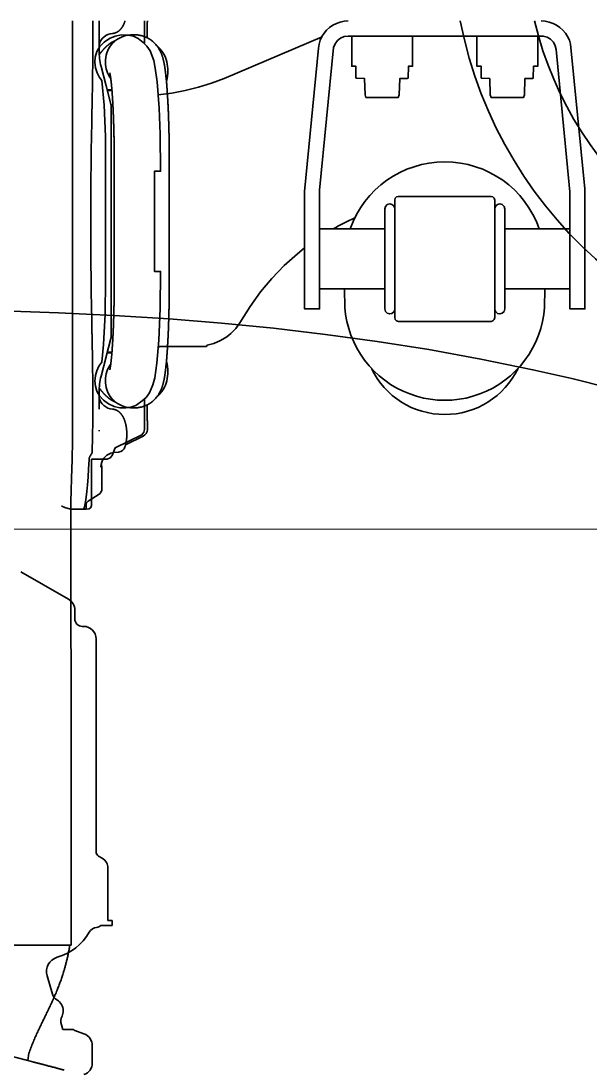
# Model space of a CAD drawing. Header units: millimetres. Extents: x 120 to 10915, y 515 to 8014.
# Drawn here: x 8305.7 to 8533, y 1366.1 to 1785 of the extents above; entities that cross this region are included whole.
import ezdxf

# ---------------------------------------------------------------- set-up
doc = ezdxf.new("R2010")
doc.units = ezdxf.units.MM
doc.layers.get('0').update_dxf_attribs({"lineweight": 13})
doc.layers.add('201_Dimensions', color=7, linetype='Continuous', lineweight=13)
doc.layers.add('205_Chassis_top_view', color=7, linetype='Continuous', lineweight=13)

# ---------------------------------------------------------------- blocks, each defined once
blk = doc.blocks.new('2906645_1')
at = {"layer": '205_Chassis_top_view', "color": 3, "lineweight": 35}
for p, q in [((8305.715115, -604.918699), (8324.71507, -615.888524)), ((8327.21486, -620.218568), (8327.214833, -623.748913)), ((8330.214477, -626.748908), (8330.715041, -626.748912)), ((8335.714771, -631.748978), (8335.714115, -716.753788)), ((8336.714304, -718.485963), (8338.2143, -719.352002)), ((8340.464065, -723.249015), (8340.463902, -744.249025)), ((8340.463902, -744.249025), (8342.180784, -744.249038)), ((8342.180784, -744.249038), (8342.180768, -746.249021)), ((8337.656713, -746.249006), (8339.465204, -746.24902)), ((8338.174069, -746.248997), (8337.656738, -746.248993)), ((8337.656759, -746.248982), (8340.526519, -746.249004)), ((8337.656763, -746.248982), (8338.060363, -746.248985)), ((8338.060363, -746.248984), (8338.295905, -746.248986)), ((8338.174069, -746.248985), (8338.209532, -746.248985)), ((8339.465204, -746.249017), (8340.481109, -746.249025)), ((8339.465204, -746.249017), (8340.481109, -746.249025)), ((8339.937309, -746.249018), (8340.138193, -746.24902)), ((8341.963887, -746.249027), (8339.976756, -746.249011)), ((8340.79947, -746.249026), (8340.138193, -746.24902)), ((8340.481109, -746.249025), (8340.514713, -746.249025)), ((8340.481109, -746.249025), (8340.514713, -746.249025)), ((8341.140754, -746.24902), (8340.514713, -746.249015)), ((8341.140754, -746.24902), (8340.514713, -746.249015)), ((8340.642589, -746.24901), (8340.878336, -746.249012)), ((8340.79947, -746.249027), (8341.301681, -746.24903)), ((8340.878336, -746.249012), (8341.591403, -746.249017)), ((8341.140754, -746.249029), (8341.301681, -746.24903)), ((8341.963887, -746.249027), (8341.301896, -746.249021)), ((8342.064579, -746.249027), (8341.527228, -746.249023)), ((8341.591403, -746.249016), (8342.180768, -746.249021)), ((8341.591403, -746.249016), (8342.180768, -746.249021)), ((8316.130683, -766.348983), (8316.145468, -766.348993)), ((8316.13074, -766.348983), (8316.145468, -766.348993)), ((8316.145436, -766.349035), (8318.254886, -773.572662)), ((8321.853922, -785.897241), (8322.264034, -787.301637)), ((8326.687331, -787.788559), (8322.418923, -787.788429)), ((8327.17953, -788.16784), (8330.882603, -789.479199)), ((8334.213517, -794.192427), (8334.213464, -801.065506))]:
    blk.add_line(p, q, dxfattribs=at)
for centre, radius, start, end in [((8322.215017, -620.218461), 4.999823, 359.998778, 59.998261), ((8330.214499, -623.749487), 2.999449, 179.989024, 269.999578), ((8330.714701, -631.749002), 5.000069, 0.000267, 89.996117), ((8337.714064, -716.754082), 1.999823, 179.991578, 240.000405), ((8335.964202, -723.248919), 4.49984, 359.998778, 59.997575), ((8314.011166, -737.802942), 21.999976, 286.374724, 329.729482), ((8336.465541, -750.908056), 3.99892, 98.094307, 149.738139), ((8335.339337, -742.989709), 3.999156, 278.09794, 305.413018), ((8321.905093, -764.667244), 6.000159, 106.376397, 196.277253), ((8322.093925, -772.452452), 3.998922, 196.267356, 240.037956), ((8317.600271, -780.248771), 4.999822, 359.998788, 60.042145), ((8326.653182, -784.495686), 4.999679, 154.868347, 196.279431), ((8317.599868, -780.248802), 5.000233, 334.869478, 359.999137), ((8327.063625, -785.899986), 5.000022, 196.279418, 202.193406), ((8327.513425, -787.225589), 0.99966, 214.274729, 250.502097), ((8329.213685, -794.192359), 4.999904, 359.999227, 70.500264), ((8329.213632, -801.065497), 4.999904, 289.498852, 359.999889)]:
    blk.add_arc(centre, radius, start, end, dxfattribs=at)
blk = doc.blocks.new('2908045_1')
at = {"layer": '205_Chassis_top_view', "color": 3, "lineweight": 35}
for p, q in [((8326.28, -385), (8326.28, -550)), ((8336.9, -390), (8336.9, -385)), ((8356.19, -385), (8356.19, -385.23)), ((8356.08, -391.67), (8356.08, -386.07)), ((8334.42, -390), (8334.42, -390.05)), ((8336.9, -390.05), (8336.9, -390)), ((8336.9, -396.71), (8336.9, -390.05)), ((8350.47, -390.5), (8351.08, -390.5)), ((8337.44, -397.81), (8337.38, -397.82)), ((8336.97, -398.51), (8337.13, -398.25)), ((8339.8, -410.91), (8337.75, -403.18)), ((8339.81, -410.96), (8339.8, -410.91)), ((8339.81, -410.96), (8341.65, -418.21)), ((8340.2, -412.5), (8340.24, -412.5)), ((8342.04, -412.5), (8340.24, -412.5)), ((8342.07, -412.88), (8340.27, -412.79)), ((8341.74, -511.05), (8341.74, -418.95)), ((8342.97, -441.5), (8342.97, -465)), ((8364.97, -441.5), (8364.97, -465)), ((8342.97, -465), (8342.97, -488.5)), ((8364.97, -465), (8364.97, -488.5)), ((8341.65, -511.79), (8339.81, -519.04)), ((8337.75, -526.82), (8339.8, -519.09)), ((8339.8, -519.09), (8339.81, -519.04)), ((8340.2, -517.5), (8340.24, -517.5)), ((8342.04, -517.5), (8340.24, -517.5)), ((8342.07, -517.12), (8340.27, -517.21)), ((8336.97, -531.49), (8337.13, -531.75)), ((8336.9, -539.95), (8336.9, -533.29)), ((8337.38, -532.18), (8337.44, -532.19)), ((8334.42, -539.95), (8334.42, -540)), ((8336.9, -540), (8336.9, -539.95)), ((8350.47, -539.5), (8351.08, -539.5)), ((8356.08, -543.93), (8356.08, -538.33)), ((8336.89, -548.75), (8336.89, -548.47)), ((8356.19, -544.77), (8356.19, -548.09)), ((8347.5, -554.2), (8354.51, -550.79)), ((8344.72, -557.15), (8342.82, -557.36)), ((8338.83, -559.6), (8338.84, -559.58)), ((8337.58, -563.14), (8337.59, -563.03)), ((8337.99, -572.04), (8337.99, -563)), ((8332.56, -576.78), (8336.98, -573.9)), ((8336.92, -569.78), (8336.92, -569.77)), ((8336.98, -573.9), (8336.99, -573.9)), ((8332.62, -576.76), (8336.89, -573.98)), ((8325.74, -690), (8325.61, -581.28)), ((8326.57, -580), (8326.55, -580)), ((8327.06, -580), (8326.57, -580)), ((8328.14, -580), (8327.06, -580)), ((8331.65, -580), (8328.14, -580)), ((8331.71, -580), (8331.65, -580)), ((8331.71, -580), (8331.71, -578.44)), ((8325.74, -690), (8325.74, -754)), ((8302.9, -754), (8323.35, -754)), ((8323.38, -754), (8323.35, -754)), ((8325.74, -754), (8323.39, -754)), ((8298.17, -797.52), (8310.46, -800.69)), ((8308.88, -797.2), (8308.46, -800.18)), ((8308.89, -797.17), (8308.88, -797.2))]:
    blk.add_line(p, q, dxfattribs=at)
for centre, radius, start, end in [((8353.19, -385.23), 3, 346.6915, 360), ((8358.15, -386.42), 2.1, 166.2726, 173.027), ((8342.73, -395.96), 5.99, 94.3615, 166.4499), ((8333.25, -401.46), 24.97, 22.8271, 23.8877), ((8362.02, -396.73), 25.12, 179.9534, 194.8846), ((8337.69, -403.53), 5.72, 93.0194, 97.6226), ((8350.63, -401.33), 11.21, 161.5259, 180.8546), ((8349.92, -404.97), 14.51, 359.9986, 29.2462), ((8350.71, -401.33), 11.29, 180.8416, 198.8162), ((8350.66, -401.35), 11.24, 198.7978, 216.0558), ((8349.91, -404.98), 14.51, 343.4351, 0.0003), ((8338.74, -418.95), 3, 0, 14.2128), ((8338.74, -511.05), 3, 345.7872, 360), ((8350.66, -528.65), 11.24, 143.9442, 161.2022), ((8349.91, -525.03), 14.51, 359.9997, 16.5649), ((8362.02, -533.27), 25.12, 165.1154, 180.0466), ((8350.71, -528.67), 11.29, 161.1838, 179.1584), ((8349.92, -525.03), 14.51, 330.7538, 0.0014), ((8350.63, -528.67), 11.21, 179.1454, 198.4741), ((8342.73, -534.04), 5.99, 193.5518, 265.6382), ((8337.69, -526.47), 5.72, 262.3774, 266.9805), ((8333.25, -528.54), 24.97, 336.1123, 337.1719), ((8358.15, -543.58), 2.1, 186.9731, 193.7274), ((8353.19, -544.77), 3, 0, 13.3085), ((8353.19, -548.09), 3, 296.009, 0.0001), ((8344.4, -554.17), 3, 276.1507, 342.0676), ((8335.62, -560.3), 2.72, 166.2746, 177.7741), ((8335.92, -560.39), 3.04, 162.5754, 166.0638), ((8343.56, -563.25), 5.97, 142.147, 177.9512), ((8343.5, -563.2), 5.9, 119.9866, 142.2389), ((8343.44, -563.11), 5.78, 96.1197, 119.8875), ((8334.99, -563), 3, 360, 22.6889), ((8335.5, -571.86), 2.53, 303.1976, 316.2916), ((8335.91, -572.24), 1.98, 303.265, 316.1177), ((8335.91, -572.25), 1.98, 316.1195, 321.5282), ((8335.34, -571.83), 2.68, 322.071, 338.6846), ((8335.96, -572.04), 2.03, 337.9624, 359.9732), ((8333.71, -578.43), 2, 123.0947, 180.0119), ((8326.73, -575.54), 4.46, 255.5734, 259.7263), ((8326.63, -576.41), 3.59, 258.7658, 268.7112), ((8331.25, -579.55), 0.374, 156.2245, 178.6005), ((8389.79, -825.95), 85.87, 158.8701, 160.4176)]:
    blk.add_arc(centre, radius, start, end, dxfattribs=at)
for centre, major_axis, ratio, start_param, end_param in [((8331.53, -390), (0, -40), 0.072152, 1.570796, 1.696126), ((8327.21, -390.05), (0, -100), 0.072152, 1.266306, 1.570796), ((8350.06, -401.38), (1.85, -10.73), 0.975441, 3.636053, 4.208496), ((8350.45, -400.84), (11.15, 0.12), 0.92696, 1.55939, 2.237989), ((8344.41, -465), (0, -150), 0.072152, 4.407899, 5.016879), ((8327.21, -539.95), (0, -100), 0.072152, 1.570796, 1.875286), ((8350.06, -528.62), (-1.85, -10.73), 0.975441, 5.216282, 5.788725), ((8331.53, -540), (0, -40), 0.072152, 1.128162, 1.570796), ((8350.45, -529.16), (11.15, -0.12), 0.92696, 4.045196, 4.723795), ((8330.41, -540), (0, -40), 0.072152, 0.173341, 1.041446)]:
    blk.add_ellipse(centre, major_axis=major_axis, ratio=ratio, start_param=start_param, end_param=end_param, dxfattribs=at)
for points, degree, knots in [([(8346.24, -387.32), (8346.26, -387.28), (8346.31, -387.2), (8346.38, -387.09), (8346.45, -386.96), (8346.52, -386.84), (8346.58, -386.72), (8346.65, -386.59), (8346.71, -386.47), (8346.77, -386.32), (8346.85, -386.16), (8346.92, -385.99), (8346.99, -385.81), (8347.06, -385.63), (8347.13, -385.46), (8347.2, -385.25), (8347.25, -385.09), (8347.28, -385)], 3, [0, 0, 0, 0, 0.138425, 0.277166, 0.416192, 0.555403, 0.69523, 0.835281, 0.975739, 1.117797, 1.312112, 1.502873, 1.694813, 1.884844, 2.065481, 2.254461, 2.552053, 2.552053, 2.552053, 2.552053]), ([(8342.27, -389.99), (8342.31, -389.98), (8342.38, -389.98), (8342.48, -389.97), (8342.56, -389.96), (8342.64, -389.94), (8342.72, -389.93), (8342.8, -389.91), (8342.89, -389.9), (8342.98, -389.88), (8343.06, -389.85), (8343.15, -389.83), (8343.23, -389.81), (8343.33, -389.77), (8343.43, -389.74), (8343.54, -389.7), (8343.66, -389.65), (8343.75, -389.61), (8343.83, -389.58), (8343.89, -389.55), (8343.95, -389.52), (8344.01, -389.48), (8344.09, -389.44), (8344.18, -389.39), (8344.27, -389.34), (8344.36, -389.28), (8344.45, -389.23), (8344.53, -389.17), (8344.61, -389.11), (8344.69, -389.06), (8344.75, -389.01), (8344.81, -388.96), (8344.89, -388.9), (8344.96, -388.84), (8345.04, -388.77), (8345.12, -388.7), (8345.19, -388.63), (8345.27, -388.56), (8345.34, -388.48), (8345.4, -388.42), (8345.46, -388.35), (8345.51, -388.3), (8345.56, -388.24), (8345.62, -388.17), (8345.69, -388.1), (8345.76, -388), (8345.83, -387.91), (8345.9, -387.82), (8345.97, -387.72), (8346.04, -387.63), (8346.11, -387.53), (8346.16, -387.45), (8346.21, -387.38), (8346.23, -387.34), (8346.24, -387.32)], 3, [0, 0, 0, 0, 0.109291, 0.218622, 0.288938, 0.359278, 0.447779, 0.536327, 0.624704, 0.713141, 0.801441, 0.889813, 0.978023, 1.066316, 1.186808, 1.307483, 1.427912, 1.548201, 1.614413, 1.680698, 1.746815, 1.813012, 1.915777, 2.018756, 2.121471, 2.223955, 2.326581, 2.428969, 2.531245, 2.633404, 2.701771, 2.770275, 2.873275, 2.976213, 3.079051, 3.181794, 3.284447, 3.387019, 3.489517, 3.591929, 3.667379, 3.743061, 3.818479, 3.894137, 4.011559, 4.129025, 4.246502, 4.364011, 4.48157, 4.599202, 4.716929, 4.83475, 4.898302, 4.962052, 4.962052, 4.962052, 4.962052]), ([(8351.08, -390.5), (8351.34, -390.5), (8351.85, -390.52), (8352.61, -390.6), (8353.37, -390.73), (8354.12, -390.91), (8354.86, -391.14), (8355.57, -391.43), (8356.27, -391.76), (8356.95, -392.14), (8357.6, -392.57), (8358.22, -393.05), (8358.82, -393.57), (8359.38, -394.13), (8359.82, -394.65), (8360.16, -395.08), (8360.41, -395.42), (8360.64, -395.77), (8360.87, -396.14), (8361.1, -396.54), (8361.32, -396.96), (8361.51, -397.36), (8361.67, -397.71), (8361.81, -398.04), (8361.92, -398.34), (8362.03, -398.64), (8362.13, -398.92), (8362.22, -399.2), (8362.3, -399.47), (8362.38, -399.73), (8362.45, -399.99), (8362.52, -400.25), (8362.59, -400.53), (8362.66, -400.85), (8362.74, -401.21), (8362.82, -401.57), (8362.89, -401.93), (8362.96, -402.29), (8363.02, -402.65), (8363.09, -403.02), (8363.15, -403.38), (8363.2, -403.73), (8363.25, -404.07), (8363.3, -404.42), (8363.35, -404.77), (8363.39, -405.13), (8363.44, -405.49), (8363.49, -405.86), (8363.53, -406.23), (8363.58, -406.64), (8363.62, -407.06), (8363.67, -407.51), (8363.72, -407.96), (8363.76, -408.42), (8363.81, -408.9), (8363.85, -409.38), (8363.89, -409.86), (8363.94, -410.36), (8363.98, -410.86), (8364.02, -411.38), (8364.06, -411.9), (8364.1, -412.43), (8364.13, -412.96), (8364.17, -413.51), (8364.21, -414.06), (8364.24, -414.62), (8364.28, -415.19), (8364.31, -415.76), (8364.35, -416.35), (8364.38, -416.94), (8364.41, -417.53), (8364.44, -418.14), (8364.47, -418.75), (8364.5, -419.37), (8364.53, -419.99), (8364.56, -420.62), (8364.58, -421.26), (8364.61, -421.9), (8364.63, -422.55), (8364.66, -423.2), (8364.68, -423.86), (8364.7, -424.52), (8364.72, -425.19), (8364.74, -425.87), (8364.76, -426.54), (8364.78, -427.23), (8364.8, -427.91), (8364.82, -428.61), (8364.83, -429.3), (8364.85, -430), (8364.86, -430.7), (8364.88, -431.41), (8364.89, -432.11), (8364.9, -432.83), (8364.91, -433.54), (8364.92, -434.26), (8364.93, -434.97), (8364.94, -435.69), (8364.95, -436.42), (8364.95, -437.14), (8364.96, -437.86), (8364.96, -438.59), (8364.96, -439.32), (8364.97, -440.04), (8364.97, -440.77), (8364.97, -441.26), (8364.97, -441.5)], 3, [0, 0, 0, 0, 0.767421, 1.53524, 2.303161, 3.073554, 3.841788, 4.615108, 5.385471, 6.16449, 6.939103, 7.728553, 8.509599, 9.319687, 10.111459, 10.543005, 10.966774, 11.377465, 11.779418, 12.285969, 12.765203, 13.196787, 13.607531, 13.942508, 14.265984, 14.577801, 14.877786, 15.170022, 15.450196, 15.727459, 15.992511, 16.258244, 16.511885, 16.880088, 17.247363, 17.610666, 17.976278, 18.343945, 18.714887, 19.090054, 19.46989, 19.806699, 20.151953, 20.498821, 20.854062, 21.212224, 21.578662, 21.948283, 22.326081, 22.723335, 23.162431, 23.611627, 24.067348, 24.532954, 25.005417, 25.487532, 25.976914, 26.47569, 26.981068, 27.495572, 28.017505, 28.548276, 29.086288, 29.632841, 30.186674, 30.748733, 31.317033, 31.893262, 32.477231, 33.068753, 33.666215, 34.270918, 34.882666, 35.501263, 36.125259, 36.755773, 37.392602, 38.035544, 38.683617, 39.337442, 39.996811, 40.661514, 41.33066, 42.004767, 42.683622, 43.367006, 44.054282, 44.745695, 45.441026, 46.140053, 46.842207, 47.547656, 48.256176, 48.967543, 49.681325, 50.397539, 51.115958, 51.836353, 52.558357, 53.281918, 54.006809, 54.732798, 55.459593, 56.18707, 56.914997, 57.643145, 57.643145, 57.643145, 57.643145]), ([(8340.33, -394.75), (8339.94, -395.1), (8339.55, -395.46), (8339.18, -395.83), (8338.54, -396.49), (8337.96, -397.16), (8337.73, -397.44), (8337.46, -397.78), (8337.24, -398.09), (8337.2, -398.15), (8337.16, -398.2), (8337.13, -398.25)], 5, [0, 0, 0, 0, 0, 0, 3.823775, 3.823775, 3.823775, 6.730545, 6.730545, 6.730545, 7.346768, 7.346768, 7.346768, 7.346768, 7.346768, 7.346768]), ([(8359.91, -394.76), (8360.31, -395.13), (8360.69, -395.51), (8361.06, -395.89), (8361.63, -396.53), (8362.12, -397.17), (8362.29, -397.41), (8362.45, -397.65), (8362.58, -397.88)], 5, [0, 0, 0, 0, 0, 0, 3.951622, 3.951622, 3.951622, 6.382303, 6.382303, 6.382303, 6.382303, 6.382303, 6.382303]), ([(8341.21, -405.72), (8341.21, -405.73), (8341.22, -405.76), (8341.23, -405.81), (8341.25, -405.89), (8341.27, -405.99), (8341.29, -406.13), (8341.32, -406.28), (8341.35, -406.46), (8341.39, -406.65), (8341.42, -406.85), (8341.45, -407.07), (8341.48, -407.28), (8341.52, -407.51), (8341.55, -407.76), (8341.58, -408.01), (8341.62, -408.28), (8341.65, -408.56), (8341.69, -408.85), (8341.72, -409.17), (8341.76, -409.52), (8341.8, -409.89), (8341.84, -410.27), (8341.88, -410.66), (8341.91, -411.06), (8341.95, -411.48), (8341.99, -411.9), (8342.02, -412.34), (8342.06, -412.79), (8342.1, -413.26), (8342.13, -413.73), (8342.17, -414.21), (8342.2, -414.7), (8342.23, -415.2), (8342.27, -415.72), (8342.3, -416.24), (8342.33, -416.77), (8342.36, -417.31), (8342.4, -417.86), (8342.43, -418.41), (8342.45, -418.98), (8342.48, -419.55), (8342.51, -420.13), (8342.54, -420.72), (8342.56, -421.32), (8342.59, -421.92), (8342.62, -422.53), (8342.64, -423.15), (8342.66, -423.78), (8342.69, -424.41), (8342.71, -425.04), (8342.73, -425.68), (8342.75, -426.33), (8342.77, -426.98), (8342.79, -427.64), (8342.8, -428.3), (8342.82, -428.97), (8342.84, -429.64), (8342.85, -430.32), (8342.87, -431), (8342.88, -431.68), (8342.89, -432.37), (8342.9, -433.06), (8342.91, -433.75), (8342.92, -434.45), (8342.93, -435.15), (8342.94, -435.85), (8342.95, -436.55), (8342.95, -437.25), (8342.96, -437.96), (8342.96, -438.67), (8342.96, -439.37), (8342.97, -440.08), (8342.97, -440.79), (8342.97, -441.26), (8342.97, -441.5)], 3, [0, 0, 0, 0, 0.022684, 0.077717, 0.159093, 0.270586, 0.404554, 0.561446, 0.739766, 0.938643, 1.153119, 1.360956, 1.57805, 1.812599, 2.056048, 2.315095, 2.583067, 2.865972, 3.158249, 3.474616, 3.834911, 4.202143, 4.584153, 4.976944, 5.383527, 5.80063, 6.230456, 6.670629, 7.122973, 7.585265, 8.058778, 8.54202, 9.035987, 9.539292, 10.052605, 10.575167, 11.107722, 11.648501, 12.197563, 12.755341, 13.322109, 13.896377, 14.478148, 15.067806, 15.665323, 16.26958, 16.880513, 17.498374, 18.122934, 18.75345, 19.389792, 20.032159, 20.680202, 21.33335, 21.991436, 22.654557, 23.322322, 23.994315, 24.670342, 25.350442, 26.034195, 26.721263, 27.411436, 28.10467, 28.800569, 29.498854, 30.199302, 30.901807, 31.605999, 32.311628, 33.018465, 33.726344, 34.434932, 35.143993, 35.853295, 35.853295, 35.853295, 35.853295]), ([(8341.21, -524.28), (8341.21, -524.27), (8341.22, -524.24), (8341.23, -524.19), (8341.25, -524.11), (8341.27, -524.01), (8341.29, -523.87), (8341.32, -523.72), (8341.35, -523.54), (8341.39, -523.35), (8341.42, -523.15), (8341.45, -522.94), (8341.48, -522.72), (8341.52, -522.49), (8341.55, -522.25), (8341.58, -521.99), (8341.62, -521.72), (8341.65, -521.44), (8341.69, -521.15), (8341.72, -520.83), (8341.76, -520.48), (8341.8, -520.11), (8341.84, -519.73), (8341.88, -519.34), (8341.91, -518.94), (8341.95, -518.52), (8341.99, -518.1), (8342.02, -517.66), (8342.06, -517.21), (8342.1, -516.74), (8342.13, -516.27), (8342.17, -515.79), (8342.2, -515.3), (8342.23, -514.8), (8342.27, -514.28), (8342.3, -513.76), (8342.33, -513.23), (8342.36, -512.69), (8342.4, -512.14), (8342.43, -511.59), (8342.45, -511.02), (8342.48, -510.45), (8342.51, -509.87), (8342.54, -509.28), (8342.56, -508.68), (8342.59, -508.08), (8342.62, -507.47), (8342.64, -506.85), (8342.66, -506.22), (8342.69, -505.59), (8342.71, -504.96), (8342.73, -504.32), (8342.75, -503.67), (8342.77, -503.02), (8342.79, -502.36), (8342.8, -501.7), (8342.82, -501.03), (8342.84, -500.36), (8342.85, -499.68), (8342.87, -499), (8342.88, -498.32), (8342.89, -497.63), (8342.9, -496.94), (8342.91, -496.25), (8342.92, -495.55), (8342.93, -494.85), (8342.94, -494.15), (8342.95, -493.45), (8342.95, -492.75), (8342.96, -492.04), (8342.96, -491.33), (8342.96, -490.63), (8342.97, -489.92), (8342.97, -489.21), (8342.97, -488.74), (8342.97, -488.5)], 3, [0, 0, 0, 0, 0.022684, 0.077717, 0.159093, 0.270586, 0.404554, 0.561446, 0.739766, 0.938643, 1.153119, 1.360956, 1.57805, 1.812599, 2.056048, 2.315095, 2.583067, 2.865972, 3.158249, 3.474616, 3.834911, 4.202143, 4.584153, 4.976944, 5.383527, 5.80063, 6.230456, 6.670629, 7.122973, 7.585265, 8.058778, 8.54202, 9.035987, 9.539292, 10.052605, 10.575167, 11.107722, 11.648501, 12.197563, 12.755341, 13.322109, 13.896377, 14.478148, 15.067806, 15.665323, 16.26958, 16.880513, 17.498374, 18.122934, 18.75345, 19.389792, 20.032159, 20.680202, 21.33335, 21.991436, 22.654557, 23.322322, 23.994315, 24.670342, 25.350442, 26.034195, 26.721263, 27.411436, 28.10467, 28.800569, 29.498854, 30.199302, 30.901807, 31.605999, 32.311628, 33.018465, 33.726344, 34.434932, 35.143993, 35.853295, 35.853295, 35.853295, 35.853295]), ([(8351.08, -539.5), (8351.34, -539.5), (8351.85, -539.48), (8352.61, -539.4), (8353.37, -539.27), (8354.12, -539.09), (8354.86, -538.86), (8355.57, -538.57), (8356.27, -538.24), (8356.95, -537.86), (8357.6, -537.43), (8358.22, -536.95), (8358.82, -536.43), (8359.38, -535.87), (8359.82, -535.35), (8360.16, -534.92), (8360.41, -534.58), (8360.64, -534.23), (8360.87, -533.86), (8361.1, -533.46), (8361.32, -533.04), (8361.51, -532.65), (8361.67, -532.29), (8361.81, -531.96), (8361.92, -531.66), (8362.03, -531.36), (8362.13, -531.08), (8362.22, -530.8), (8362.3, -530.53), (8362.38, -530.27), (8362.45, -530.01), (8362.52, -529.75), (8362.59, -529.47), (8362.66, -529.15), (8362.74, -528.79), (8362.82, -528.43), (8362.89, -528.07), (8362.96, -527.71), (8363.02, -527.35), (8363.09, -526.98), (8363.15, -526.62), (8363.2, -526.27), (8363.25, -525.93), (8363.3, -525.58), (8363.35, -525.23), (8363.39, -524.87), (8363.44, -524.51), (8363.49, -524.14), (8363.53, -523.77), (8363.58, -523.36), (8363.62, -522.94), (8363.67, -522.49), (8363.72, -522.04), (8363.76, -521.58), (8363.81, -521.1), (8363.85, -520.62), (8363.89, -520.14), (8363.94, -519.64), (8363.98, -519.14), (8364.02, -518.62), (8364.06, -518.1), (8364.1, -517.57), (8364.13, -517.04), (8364.17, -516.49), (8364.21, -515.94), (8364.24, -515.38), (8364.28, -514.81), (8364.31, -514.24), (8364.35, -513.65), (8364.38, -513.06), (8364.41, -512.47), (8364.44, -511.86), (8364.47, -511.25), (8364.5, -510.63), (8364.53, -510.01), (8364.56, -509.38), (8364.58, -508.74), (8364.61, -508.1), (8364.63, -507.45), (8364.66, -506.8), (8364.68, -506.14), (8364.7, -505.48), (8364.72, -504.81), (8364.74, -504.13), (8364.76, -503.46), (8364.78, -502.77), (8364.8, -502.09), (8364.82, -501.4), (8364.83, -500.7), (8364.85, -500), (8364.86, -499.3), (8364.88, -498.59), (8364.89, -497.89), (8364.9, -497.17), (8364.91, -496.46), (8364.92, -495.74), (8364.93, -495.03), (8364.94, -494.31), (8364.95, -493.58), (8364.95, -492.86), (8364.96, -492.14), (8364.96, -491.41), (8364.96, -490.68), (8364.97, -489.96), (8364.97, -489.23), (8364.97, -488.74), (8364.97, -488.5)], 3, [0, 0, 0, 0, 0.767421, 1.53524, 2.303161, 3.073554, 3.841788, 4.615108, 5.385471, 6.16449, 6.939103, 7.728553, 8.509599, 9.319687, 10.111459, 10.543005, 10.966774, 11.377465, 11.779418, 12.285969, 12.765203, 13.196787, 13.607531, 13.942508, 14.265984, 14.577801, 14.877786, 15.170022, 15.450196, 15.727459, 15.992511, 16.258244, 16.511885, 16.880088, 17.247363, 17.610666, 17.976278, 18.343945, 18.714887, 19.090054, 19.46989, 19.806699, 20.151953, 20.498821, 20.854062, 21.212224, 21.578662, 21.948283, 22.326081, 22.723335, 23.162431, 23.611627, 24.067348, 24.532954, 25.005417, 25.487532, 25.976914, 26.47569, 26.981068, 27.495572, 28.017505, 28.548276, 29.086288, 29.632841, 30.186674, 30.748733, 31.317033, 31.893262, 32.477231, 33.068753, 33.666215, 34.270918, 34.882666, 35.501263, 36.125259, 36.755773, 37.392602, 38.035544, 38.683617, 39.337442, 39.996811, 40.661514, 41.33066, 42.004767, 42.683622, 43.367006, 44.054282, 44.745695, 45.441026, 46.140053, 46.842207, 47.547656, 48.256176, 48.967543, 49.681325, 50.397539, 51.115958, 51.836353, 52.558357, 53.281918, 54.006809, 54.732798, 55.459593, 56.18707, 56.914997, 57.643145, 57.643145, 57.643145, 57.643145]), ([(8340.33, -535.25), (8339.94, -534.9), (8339.55, -534.54), (8339.18, -534.17), (8338.54, -533.51), (8337.96, -532.84), (8337.73, -532.56), (8337.46, -532.22), (8337.24, -531.91), (8337.2, -531.85), (8337.16, -531.8), (8337.13, -531.75)], 5, [0, 0, 0, 0, 0, 0, 3.823775, 3.823775, 3.823775, 6.730545, 6.730545, 6.730545, 7.346768, 7.346768, 7.346768, 7.346768, 7.346768, 7.346768]), ([(8359.91, -535.24), (8360.31, -534.87), (8360.69, -534.49), (8361.06, -534.11), (8361.63, -533.47), (8362.12, -532.83), (8362.29, -532.59), (8362.45, -532.35), (8362.58, -532.12)], 5, [0, 0, 0, 0, 0, 0, 3.951622, 3.951622, 3.951622, 6.382303, 6.382303, 6.382303, 6.382303, 6.382303, 6.382303]), ([(8346.24, -542.68), (8346.23, -542.66), (8346.21, -542.62), (8346.16, -542.55), (8346.11, -542.47), (8346.04, -542.37), (8345.97, -542.28), (8345.9, -542.18), (8345.83, -542.09), (8345.76, -542), (8345.69, -541.9), (8345.62, -541.83), (8345.56, -541.76), (8345.51, -541.7), (8345.46, -541.65), (8345.4, -541.58), (8345.34, -541.52), (8345.27, -541.44), (8345.19, -541.37), (8345.12, -541.3), (8345.04, -541.23), (8344.96, -541.16), (8344.89, -541.1), (8344.81, -541.04), (8344.75, -540.99), (8344.69, -540.94), (8344.61, -540.89), (8344.53, -540.83), (8344.45, -540.77), (8344.36, -540.72), (8344.27, -540.66), (8344.18, -540.61), (8344.09, -540.56), (8344.01, -540.52), (8343.95, -540.48), (8343.89, -540.45), (8343.83, -540.42), (8343.75, -540.39), (8343.66, -540.35), (8343.54, -540.3), (8343.43, -540.26), (8343.33, -540.23), (8343.23, -540.2), (8343.15, -540.17), (8343.06, -540.15), (8342.98, -540.12), (8342.89, -540.1), (8342.8, -540.09), (8342.72, -540.07), (8342.64, -540.06), (8342.56, -540.04), (8342.48, -540.03), (8342.38, -540.02), (8342.31, -540.02), (8342.27, -540.01)], 3, [0, 0, 0, 0, 0.06375, 0.127301, 0.245123, 0.36285, 0.480483, 0.598041, 0.71555, 0.833027, 0.950493, 1.067915, 1.143573, 1.218991, 1.294673, 1.370123, 1.472535, 1.575033, 1.677605, 1.780259, 1.883001, 1.985839, 2.088778, 2.191777, 2.260281, 2.328648, 2.430807, 2.533083, 2.635471, 2.738097, 2.84058, 2.943296, 3.046275, 3.14904, 3.215237, 3.281354, 3.34764, 3.413852, 3.534141, 3.654569, 3.775244, 3.895736, 3.984029, 4.072239, 4.16061, 4.248911, 4.337348, 4.425725, 4.514273, 4.602774, 4.673115, 4.743432, 4.852752, 4.962031, 4.962031, 4.962031, 4.962031]), ([(8347.25, -555.09), (8347.28, -555.01), (8347.33, -554.83), (8347.41, -554.55), (8347.49, -554.28), (8347.55, -554), (8347.62, -553.72), (8347.68, -553.43), (8347.73, -553.14), (8347.78, -552.85), (8347.82, -552.56), (8347.86, -552.27), (8347.89, -551.97), (8347.92, -551.67), (8347.95, -551.38), (8347.97, -551.08), (8347.98, -550.77), (8347.99, -550.47), (8348, -550.17), (8348, -549.87), (8347.99, -549.57), (8347.98, -549.27), (8347.97, -548.97), (8347.95, -548.67), (8347.93, -548.37), (8347.9, -548.07), (8347.87, -547.77), (8347.83, -547.48), (8347.78, -547.19), (8347.74, -546.9), (8347.68, -546.61), (8347.63, -546.32), (8347.56, -546.04), (8347.5, -545.76), (8347.42, -545.49), (8347.35, -545.21), (8347.26, -544.94), (8347.18, -544.71), (8347.11, -544.51), (8347.05, -544.34), (8346.98, -544.16), (8346.91, -543.99), (8346.84, -543.82), (8346.77, -543.66), (8346.7, -543.52), (8346.64, -543.4), (8346.58, -543.27), (8346.51, -543.15), (8346.45, -543.03), (8346.38, -542.91), (8346.31, -542.79), (8346.26, -542.72), (8346.24, -542.68)], 3, [0, 0, 0, 0, 0.281657, 0.565398, 0.851208, 1.139058, 1.427778, 1.718392, 2.010803, 2.304882, 2.599996, 2.896518, 3.19433, 3.493261, 3.792927, 4.093382, 4.394477, 4.696029, 4.997802, 5.299673, 5.601466, 5.903008, 6.204209, 6.504804, 6.804611, 7.103486, 7.401537, 7.698338, 7.993725, 8.287586, 8.580397, 8.871443, 9.160609, 9.4478, 9.734244, 10.018598, 10.300865, 10.581003, 10.759699, 10.937584, 11.127203, 11.315982, 11.503894, 11.691031, 11.829794, 11.968197, 12.106214, 12.243993, 12.381194, 12.51821, 12.654948, 12.791379, 12.791379, 12.791379, 12.791379]), ([(8326.28, -550), (8326.28, -551.32), (8326.27, -553.93), (8326.2, -557.8), (8326.11, -561.59), (8325.99, -565.26), (8325.87, -568.76), (8325.77, -572.02), (8325.69, -574.95), (8325.64, -577.4), (8325.61, -579.26), (8325.61, -580.48), (8325.61, -581.08), (8325.61, -581.28)], 3, [0, 0, 0, 0, 3.952972, 7.828282, 11.627716, 15.316145, 18.835064, 22.138715, 25.094716, 27.637137, 29.491704, 30.69085, 31.286878, 31.286878, 31.286878, 31.286878]), ([(8333.02, -559.48), (8333.09, -559.26), (8333.18, -559.04), (8333.29, -558.83), (8333.46, -558.53), (8333.64, -558.24), (8333.69, -558.16), (8333.81, -557.98), (8333.91, -557.8), (8333.96, -557.71), (8334.05, -557.54), (8334.11, -557.37), (8334.13, -557.29), (8334.14, -557.21), (8334.14, -557.13)], 5, [0, 0, 0, 0, 0, 0, 2.009859, 2.009859, 2.009859, 3.01533, 3.01533, 3.01533, 3.978379, 3.978379, 3.978379, 4.889275, 4.889275, 4.889275, 4.889275, 4.889275, 4.889275]), ([(8322.57, -765.29), (8322.7, -764.87), (8322.96, -764.03), (8323.33, -762.73), (8323.7, -761.38), (8324.05, -759.99), (8324.38, -758.55), (8324.69, -757.08), (8324.98, -755.55), (8325.14, -754.52), (8325.22, -754)], 3, [0, 0, 0, 0, 1.298522, 2.654165, 4.051793, 5.487236, 6.958882, 8.472805, 10.021709, 11.604456, 11.604456, 11.604456, 11.604456]), ([(8322.57, -765.28), (8322.39, -765.86), (8322.02, -767), (8321.43, -768.71), (8320.8, -770.39), (8320.23, -771.84), (8319.72, -773.07), (8319.29, -774.07), (8318.86, -775.06), (8318.43, -776.03), (8317.99, -776.98), (8317.55, -777.93), (8317.1, -778.88), (8316.65, -779.82), (8316.19, -780.76), (8315.74, -781.69), (8315.29, -782.62), (8314.83, -783.55), (8314.38, -784.47), (8313.94, -785.39), (8313.5, -786.31), (8313.06, -787.24), (8312.62, -788.18), (8312.18, -789.13), (8311.74, -790.1), (8311.31, -791.07), (8310.89, -792.05), (8310.48, -793.03), (8310.08, -794.01), (8309.82, -794.67), (8309.69, -795)], 3, [0, 0, 0, 0, 1.815049, 3.612004, 5.40155, 7.20888, 8.303021, 9.390636, 10.467223, 11.530508, 12.581273, 13.624743, 14.668314, 15.71424, 16.755089, 17.794229, 18.829969, 19.861357, 20.887776, 21.909541, 22.928114, 23.94754, 24.992538, 26.043848, 27.101142, 28.164044, 29.230479, 30.296596, 31.361683, 32.418663, 32.418663, 32.418663, 32.418663]), ([(8310.46, -800.69), (8310.63, -800.74), (8310.99, -800.83), (8311.51, -800.96), (8312.04, -801.1), (8312.56, -801.23), (8313.09, -801.37), (8313.61, -801.51), (8314.13, -801.64), (8314.66, -801.78), (8315.18, -801.91), (8315.7, -802.05), (8316.22, -802.18), (8316.74, -802.32), (8317.26, -802.45), (8317.78, -802.58), (8318.3, -802.72), (8318.82, -802.85), (8319.35, -802.98), (8319.87, -803.12), (8320.39, -803.25), (8320.91, -803.39), (8321.43, -803.52), (8321.96, -803.65), (8322.48, -803.79), (8322.83, -803.88), (8323.01, -803.92)], 3, [0, 0, 0, 0, 0.545517, 1.089194, 1.631424, 2.173053, 2.714594, 3.255699, 3.796174, 4.336091, 4.875425, 5.414266, 5.952657, 6.490678, 7.02845, 7.56608, 8.103643, 8.641209, 9.178934, 9.716865, 10.255181, 10.793844, 11.332661, 11.872337, 12.414024, 12.958575, 12.958575, 12.958575, 12.958575])]:
    blk.add_open_spline(points, degree=degree, knots=knots, dxfattribs=at)
for points in [[(8343.46, -392.79), (8342.78, -393.08), (8342.12, -393.41), (8341.49, -393.8), (8340.89, -394.25), (8340.33, -394.75)], [(8343.46, -537.21), (8342.78, -536.92), (8342.12, -536.59), (8341.49, -536.2), (8340.89, -535.75), (8340.33, -535.25)], [(8331.15, -579.85), (8331.04, -579.8), (8330.96, -579.75), (8330.9, -579.69), (8330.87, -579.62), (8330.87, -579.54)], [(8331.65, -580), (8331.6, -580), (8331.53, -579.98), (8331.43, -579.95), (8331.3, -579.91), (8331.15, -579.85)]]:
    blk.add_open_spline(points, degree=5, dxfattribs=at)
blk = doc.blocks.new('3324728_3')
at = {"layer": '205_Chassis_top_view', "color": 3, "lineweight": 35}
for p, q in [((8355, -393.892519), (8355, -385)), ((8425, -468.029712), (8451, -468.029712)), ((8499, -468.029712), (8525, -468.029712)), ((8425, -491.970288), (8451, -491.970288)), ((8499, -491.970288), (8525, -491.970288))]:
    blk.add_line(p, q, dxfattribs=at)
for points in [[(8513.553711, -385), (8515.157227, -385.107605), (8516.731445, -385.428467), (8518.249023, -385.956818), (8519.682617, -386.683228), (8521.005859, -387.594666), (8522.196289, -388.674744), (8523.230469, -389.904114), (8524.091797, -391.260742), (8524.764648, -392.720276), (8525.235352, -394.256592), (8530.939453, -451.973602), (8530.995117, -499.980377), (8525, -499.980377), (8525, -453.179901), (8519.525391, -396.421021), (8519.15918, -394.860138), (8518.392578, -393.452057), (8517.280273, -392.297333), (8515.901367, -391.478424), (8514.355469, -391.053802), (8513.553711, -391), (8436.446289, -391), (8434.857422, -391.214233), (8433.381836, -391.841614), (8432.125, -392.837372), (8431.176758, -394.130371), (8430.605469, -395.628296), (8425.02832, -452.600952), (8425, -499.980377), (8419.004883, -499.980377), (8419.004883, -453.131531), (8424.50293, -395.842072), (8424.764648, -394.256592), (8425.235352, -392.720276), (8425.908203, -391.260742), (8426.769531, -389.904114), (8427.803711, -388.674744), (8428.994141, -387.594666), (8430.317383, -386.683228), (8431.750977, -385.956818), (8433.268555, -385.428467), (8434.842773, -385.107605), (8436.446289, -385)], [(8360.536133, -414.472748), (8365.939453, -413.764404), (8371.294922, -412.761414), (8376.586914, -411.466827), (8381.800781, -409.884491), (8386.920898, -408.019135), (8426.033203, -391.333282)], [(8437.875977, -391), (8437.875977, -403.100006), (8439.5, -403.100006), (8439.5, -407.5), (8439.672852, -407.877869), (8443, -408), (8443.175781, -414.5), (8443.536133, -415.5), (8456.453125, -415.5), (8456.824219, -414.5), (8457, -408), (8460, -408), (8460.37793, -407.827423), (8460.5, -403.100006), (8462.124023, -403.100006), (8462.124023, -391)], [(8487.875977, -391), (8487.875977, -403.100006), (8489.5, -403.100006), (8489.5, -407.5), (8489.672852, -407.877869), (8493, -408), (8493.175781, -414.5), (8493.536133, -415.5), (8506.453125, -415.5), (8506.824219, -414.5), (8507, -408), (8510, -408), (8510.37793, -407.827423), (8510.5, -403.100006), (8512.124023, -403.100006), (8512.124023, -391)], [(8455, -500.310089), (8454.624023, -501.175995), (8453.914062, -501.756714), (8453.017578, -501.959198), (8452.010742, -501.697754), (8451.270508, -500.966278), (8451, -499.937958), (8451, -460.062042), (8451.270508, -459.033722), (8452.010742, -458.302246), (8453.017578, -458.040802), (8453.914062, -458.243286), (8454.624023, -458.824005), (8455, -459.689911)], [(8495, -499.524902), (8495, -500.310089), (8495.375977, -501.175995), (8496.085938, -501.756714), (8496.982422, -501.959198), (8497.989258, -501.697754), (8498.729492, -500.966278), (8499, -499.937958), (8499, -460.062042), (8498.729492, -459.033722), (8497.989258, -458.302246), (8496.982422, -458.040802), (8496.085938, -458.243286), (8495.375977, -458.824005), (8495, -459.689911)], [(8360.59668, -515.290344), (8361.253906, -515), (8361.25, -515), (8379.802734, -515), (8380.068359, -514.510132), (8382.760742, -513.750183), (8385.382812, -512.623413), (8387.946289, -511.073242), (8389.570312, -509.795593), (8391.490234, -507.852264), (8393.124023, -505.600616), (8397.226562, -498.972198), (8401.386719, -493.227661), (8405.94043, -487.795502), (8410.867188, -482.703125), (8416.139648, -477.976288), (8418.898438, -475.757507)], [(8515, -491.970276), (8514.898438, -499.361298), (8514.592773, -502.197662), (8514.085938, -505.005005), (8513.379883, -507.769104), (8512.478516, -510.4758), (8511.385742, -513.111328), (8510.107422, -515.662292), (8508.650391, -518.115662), (8507.021484, -520.458923), (8505.230469, -522.680115), (8503.28418, -524.768005), (8501.194336, -526.711853), (8498.97168, -528.501831), (8496.625977, -530.128784), (8494.169922, -531.584412), (8491.617188, -532.861328), (8488.978516, -533.953003), (8486.269531, -534.853882), (8483.50293, -535.559387), (8480.692383, -536.065918), (8477.853516, -536.37085), (8475, -536.472656), (8472.146484, -536.37085), (8469.307617, -536.065918), (8466.498047, -535.559387), (8463.731445, -534.853882), (8461.021484, -533.953003), (8458.383789, -532.861328), (8455.830078, -531.584412), (8453.375, -530.128784), (8451.029297, -528.501831), (8448.805664, -526.711853), (8446.71582, -524.768005), (8444.770508, -522.680115), (8442.978516, -520.458923), (8441.350586, -518.115662), (8439.893555, -515.662292), (8438.615234, -513.111328), (8437.522461, -510.4758), (8436.620117, -507.769104), (8435.914062, -505.005005), (8435.407227, -502.197662), (8435.102539, -499.361298), (8435, -491.970276)], [(8355, -536.107483), (8355, -548.088806), (8354.725586, -549.265991), (8354.005859, -550.289185), (8343.371094, -555.422668), (8342.166992, -558.562744), (8341.383789, -559.421204), (8340.104492, -559.945801), (8333.894531, -560), (8333.894531, -578.5), (8333.654297, -579.312256), (8333.012695, -579.865417), (8325.544922, -580), (8325.544922, -579.996094), (8323.283203, -579.286255), (8322, -578.719299), (8322.000977, -578.719788)]]:
    blk.add_lwpolyline(points, dxfattribs=at)
for points in [[(8335.983398, -532.764832), (8337.09082, -534.749207), (8338.701172, -536.479614), (8340.675781, -537.884277), (8342.875, -538.891418), (8345.161133, -539.429382), (8347.538086, -539.487549), (8349.600586, -539.189941), (8351.569336, -538.505981), (8354.18457, -536.736023), (8355.678711, -535.336548), (8357.013672, -533.524963), (8358.389648, -530.286804), (8359.128906, -527.496887), (8359.957031, -521.631348), (8360.765625, -512.47113), (8361.320312, -499.769287), (8361.460938, -485), (8359, -485), (8359, -445), (8361.460938, -445), (8361.320312, -430.230713), (8360.908203, -419.874359), (8360.058594, -409.354889), (8359.368164, -403.853638), (8358.754883, -400.846832), (8357.279297, -396.969818), (8356.008789, -395.056763), (8354.583984, -393.587799), (8352.496094, -391.973724), (8350.600586, -391.10498), (8348.576172, -390.611969), (8345.823242, -390.566345), (8343.389648, -391.078003), (8341.02832, -392.052185), (8338.898438, -393.437683), (8337.163086, -395.183289), (8335.982422, -397.237762), (8335.378906, -399.446228), (8335.227539, -401.5), (8335.490234, -403.735199), (8336.125977, -405.73291), (8337.081055, -407.519501), (8338.067383, -408.806854), (8338.918945, -418.623108), (8339.426758, -431.180664), (8339.544922, -488.5), (8339.335938, -502.137451), (8338.734375, -514.140747), (8338.067383, -521.193176), (8336.852539, -522.843506), (8335.973633, -524.647095), (8335.424805, -526.580261), (8335.226562, -528.843628), (8335.44043, -530.891663)], [(8493.5, -504.953705), (8456.5, -504.953705), (8455.75, -504.753113), (8455.201172, -504.205109), (8455, -503.426514), (8455, -456.573486), (8455.201172, -455.794891), (8455.75, -455.246887), (8456.5, -455.046295), (8493.5, -455.046295), (8494.25, -455.246887), (8494.798828, -455.794891), (8495, -456.573486), (8495, -503.426514), (8494.798828, -504.205109), (8494.25, -504.753113)]]:
    blk.add_lwpolyline(points, close=True, dxfattribs=at)
for centre, major_axis, ratio, start_param, end_param in [((8475.000019, -481.216558), (40, 0.000639), 0.999056, 0.3371377512, 2.8044229146), ((8479.442659, -555), (0, 100), 0.992584, 0.4188303682, 0.516196303), ((8475, -509.686305), (-32.5, 0), 0.999056, 0.4475180807, 2.6917572965)]:
    blk.add_ellipse(centre, major_axis=major_axis, ratio=ratio, start_param=start_param, end_param=end_param, dxfattribs=at)
blk = doc.blocks.new('2625442_3')
at = {"layer": '205_Chassis_top_view', "color": 3, "lineweight": 35}
for centre, radius, start, end in [((8649.999984, -352), 171.999935, 191.061383, 348.938617), ((8650, -352), 143, 193.342364, 346.657636)]:
    blk.add_arc(centre, radius, start, end, dxfattribs=at)
blk = doc.blocks.new('2774063_3')
at = {"layer": '205_Chassis_top_view', "color": 3, "lineweight": 35}
blk.add_lwpolyline([(8541.007812, -531.633362), (8525.746094, -527.822937), (8510.199219, -524.266724), (8489.369141, -519.986511), (8468.62793, -516.237549), (8447.996094, -512.97522), (8427.300781, -510.141357), (8406.552734, -507.713593), (8385.763672, -505.669617), (8364.942383, -503.98703), (8342.863281, -502.569824), (8320.764648, -501.499603), (8294.332031, -500.640686)], dxfattribs=at)
blk = doc.blocks.new('BLOCK88')
at = {"layer": '201_Dimensions', "color": 2, "lineweight": 18}
blk.add_line((6900, -588), (10762, -588), dxfattribs=at)

msp = doc.modelspace()

# ---------------------------------------------------------------- block references
at = {"color": 7, "lineweight": 35}
for name in ['2908045_1', '2906645_1', '3324728_3', '2625442_3', '2774063_3']:
    msp.add_blockref(name, (0, 2170), dxfattribs=at)
at = {"layer": '201_Dimensions', "lineweight": 0}
msp.add_blockref('BLOCK88', (0, 2170), dxfattribs=at)

doc.saveas('drawing.dxf')
